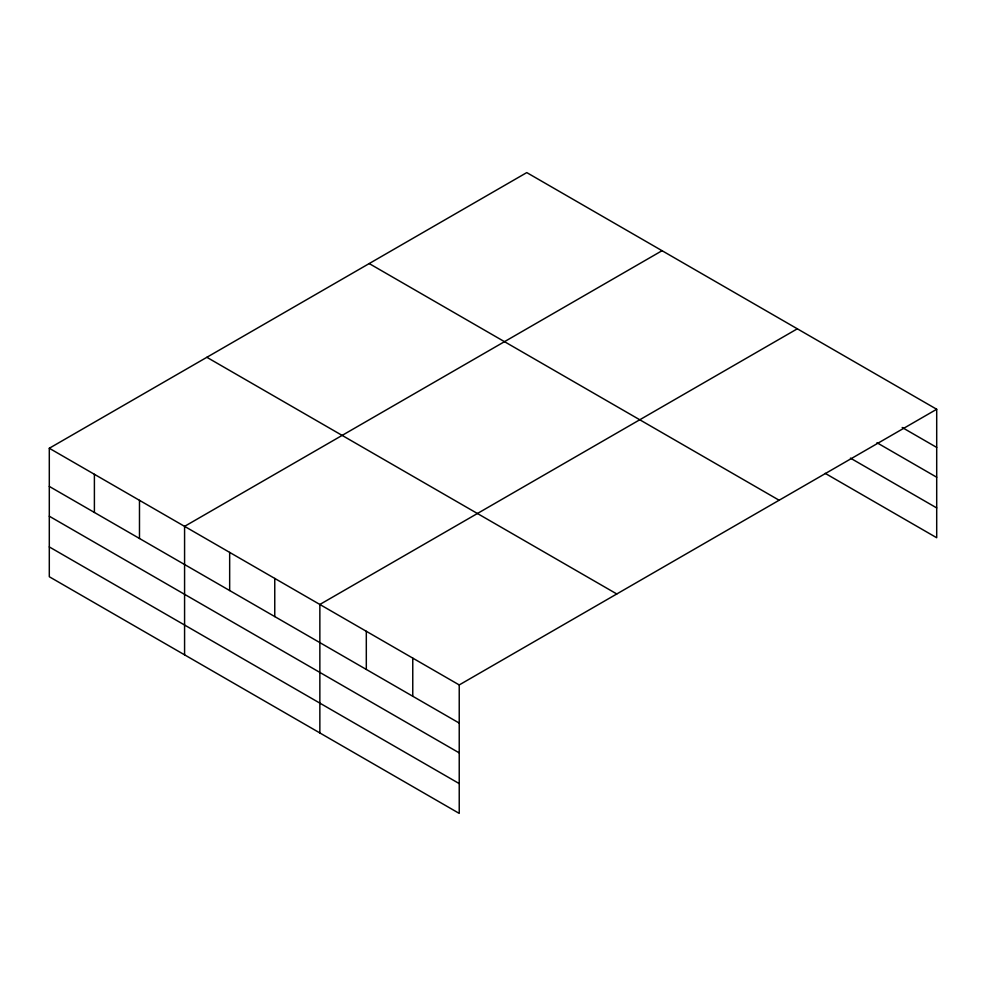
<?xml version="1.0" encoding="UTF-8"?>
<svg xmlns="http://www.w3.org/2000/svg" width="986" height="986" viewBox="0 0 986 986"><rect width="100%" height="100%" fill="white"/><g stroke="black" fill="none" stroke-linecap="round" stroke-linejoin="round"><path stroke-width="1.48" d="M49.3 448.26L459.229 684.937L459.229 813.401L49.3 576.736L49.3 448.26L526.77 172.599L936.7 409.264L936.7 537.74L825.196 473.354M662.05 250.703L184.579 526.364L184.579 654.827M797.329 328.806L319.858 604.467L319.858 732.931M459.229 684.937L936.7 409.264M902.19 427.493L936.7 447.422M876.973 442.739L936.7 477.224M850.425 458.12L936.7 507.926M369.208 263.57L779.137 500.235M206.863 357.302L616.792 593.966M49.3 486.418L459.229 723.083M49.3 516.22L459.229 752.885M49.3 546.922L459.229 783.599M412.764 658.118L412.764 696.264M366.311 631.287L366.311 669.445M274.761 578.437L274.761 616.583M229.664 552.406L229.664 590.552M139.482 500.333L139.482 538.479M94.397 474.303L94.397 512.449"/></g></svg>
